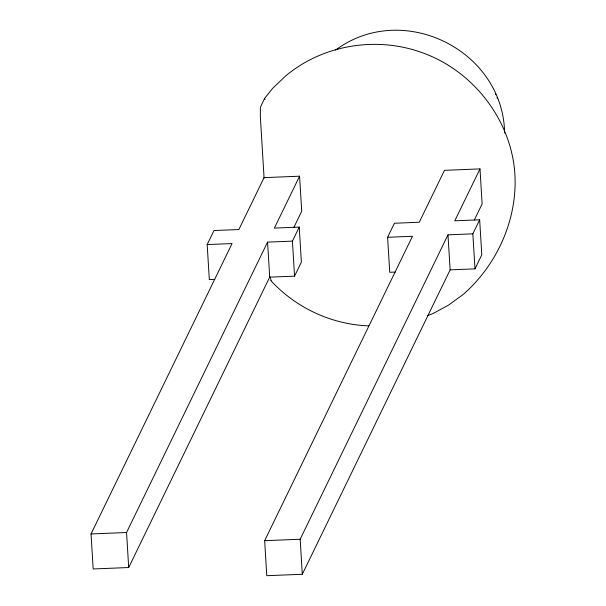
<?xml version="1.0" encoding="UTF-8"?>
<svg xmlns="http://www.w3.org/2000/svg" width="606" height="606" viewBox="0 0 606 606"><rect width="100%" height="100%" fill="white"/><g stroke="black" fill="none" stroke-linecap="round" stroke-linejoin="round"><path stroke-width="0.91" d="M427.571 315.65L432.873 313.62L448.629 305.068L463.295 294.38C496.799 265.057 517.191 220.137 514.956 175.422L514.956 175.149C511.865 120.42 473.331 70.682 421.837 52.548C376.402 36.087 322.892 44.746 285.729 75.901L272.602 88.4L264.587 98.422L260.383 107.323L260.353 116.769L264.095 178.194M214.842 279.366L209.32 279.586L207.184 244.566L213.994 230.538L238.855 229.538L264.057 177.634L299.576 176.194L301.712 211.214L293.865 227.386M299.576 176.194L274.374 228.098L299.235 227.099L292.418 241.127L267.557 242.127L269.7 277.147L128.699 567.527L93.18 568.966L91.044 533.947L232.045 243.567L207.184 244.566M128.699 567.527L126.556 532.507L267.557 242.127M269.7 277.147L294.561 276.147L301.371 262.118L299.235 227.099M395.271 272.071L389.741 272.299L387.605 237.279L394.415 223.25L419.276 222.243L444.478 170.339L479.997 168.907L482.134 203.927L474.286 220.092M479.997 168.907L454.795 220.811L479.657 219.804L472.847 233.833L447.985 234.84L450.122 269.859L302.311 574.268L266.791 575.7L264.655 540.681L412.466 236.272L387.605 237.279M302.311 574.268L300.167 539.249L447.985 234.84M450.122 269.859L474.983 268.852L481.793 254.823L479.657 219.804M335.588 50.078C402.286 0.47 503.078 49.669 504.631 132.972M264.587 98.422L265.08 99.437M270.261 277.086L271.109 280.639M91.044 533.947L126.556 532.507M264.655 540.681L300.167 539.249M368.766 325.861C331.929 324.642 295.864 307.863 270.965 280.707M496.996 97.566L497.397 98.536M495.42 93.801L495.799 94.725M472.847 233.833L474.983 268.852M292.418 241.127L294.561 276.147"/></g></svg>
